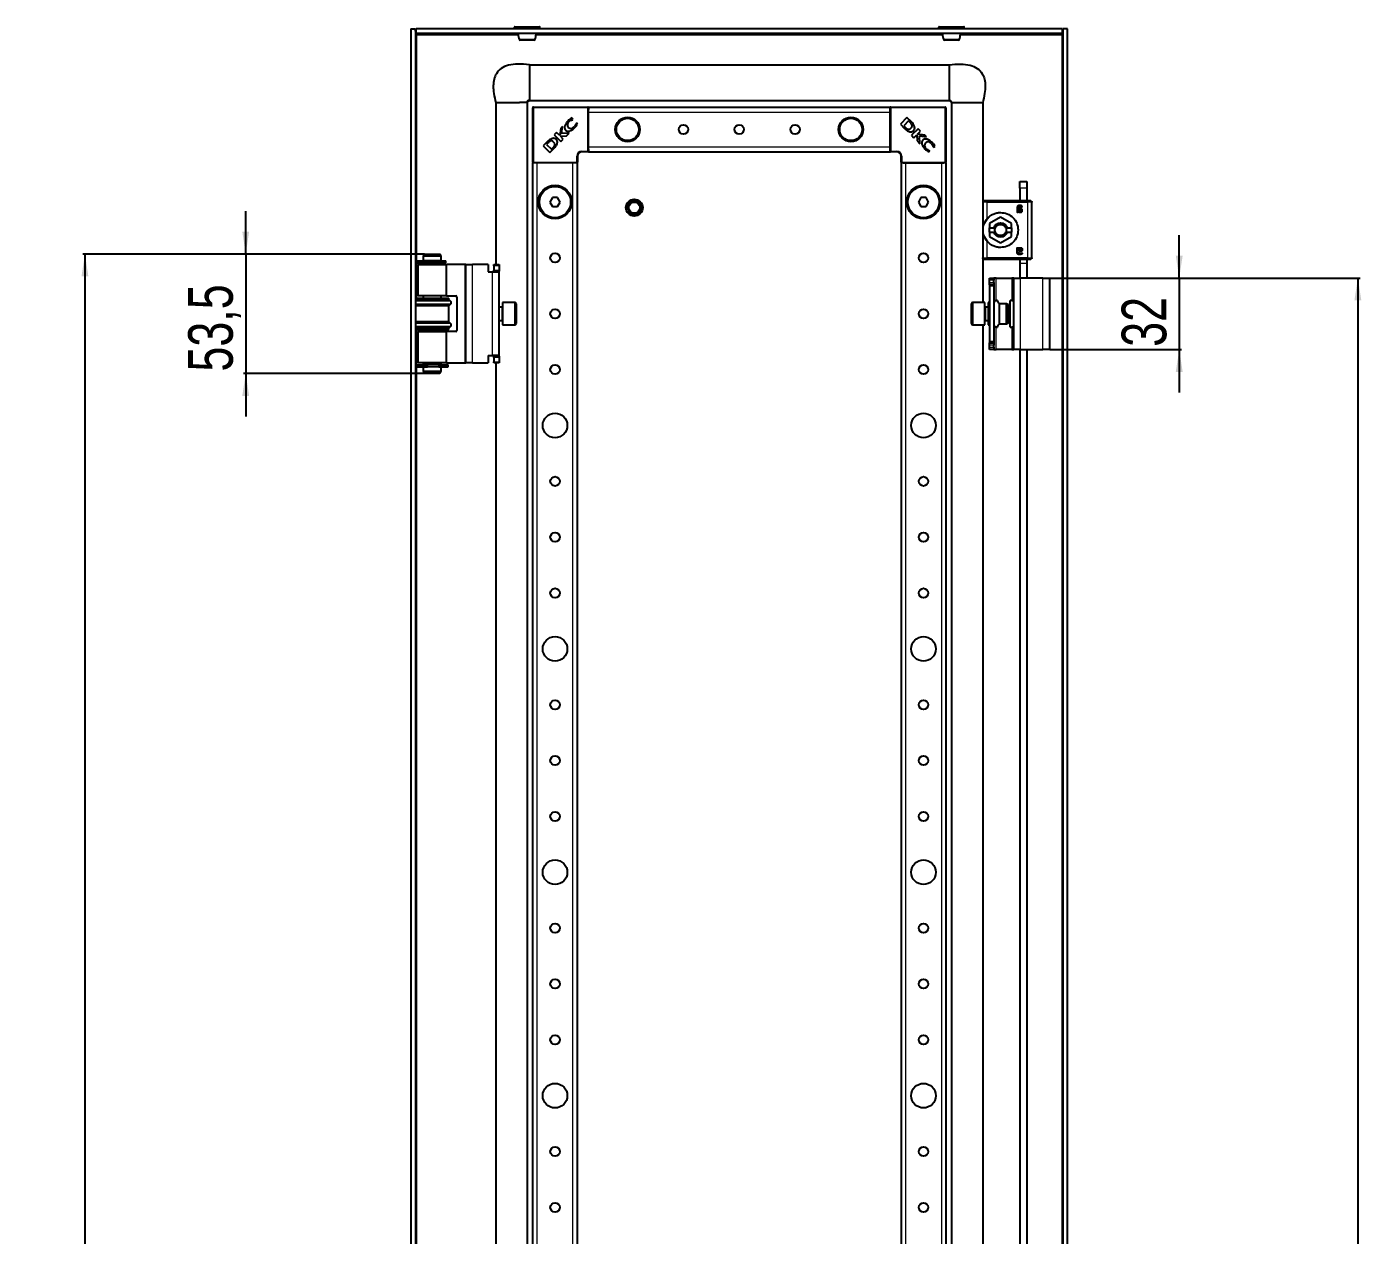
# Model space of a CAD drawing. Header units: millimetres. Extents: x -52 to 1183, y -1011 to 1043.
# Drawn here: x 585 to 1183, y 339 to 880 of the extents above; entities that cross this region are included whole.
import ezdxf

# ---------------------------------------------------------------- set-up
doc = ezdxf.new("R2010")
doc.units = ezdxf.units.MM
doc.layers.add('FORMAT', color=7, linetype='Continuous')
doc.styles.add('SLDTEXTSTYLE0', font='TXT', dxfattribs={"width": 0.75})
doc.dimstyles.new('SLDDIMSTYLE0', dxfattribs={"dimtxt": 20, "dimasz": 10, "dimexe": 0, "dimexo": 0.0625, "dimgap": 5, "dimtad": 2, "dimdec": 1, "dimrnd": 1e-09, "dimzin": 12, "dimdsep": 46, "dimtxsty": 'SLDTEXTSTYLE0', "dimsah": 1, "dimcen": 0.09, "dimadec": 0, "dimazin": 3, "dimtfac": 1, "dimtofl": 0, "dimtmove": 0, "dimatfit": 3, "dimfxl": 0, "dimfrac": 2, "dimtolj": 1, "dimtzin": 12, "dimarcsym": 0})
doc.dimstyles.new('SLDDIMSTYLE1', dxfattribs={"dimtxt": 20, "dimasz": 10, "dimexe": 0, "dimexo": 0.0625, "dimgap": 5, "dimtad": 2, "dimdec": 1, "dimrnd": 1e-09, "dimzin": 12, "dimdsep": 46, "dimtxsty": 'SLDTEXTSTYLE0', "dimsah": 1, "dimcen": 0.09, "dimadec": 0, "dimazin": 3, "dimtfac": 1, "dimtmove": 0, "dimatfit": 0, "dimfxl": 0, "dimfrac": 2, "dimtolj": 1, "dimtzin": 12, "dimarcsym": 0})

# ---------------------------------------------------------------- blocks, each defined once
blk = doc.blocks.new('_D_4')
at = {"layer": 'FORMAT'}
for p, q in [((683.23, 778.62), (683.23, 797.85)), ((763.3, 778.62), (682.23, 778.62)), ((683.23, 778.62), (683.23, 725.12)), ((763.3, 725.12), (682.23, 725.12)), ((683.23, 725.12), (683.23, 705.89))]:
    blk.add_line(p, q, dxfattribs=at)
for points in [[(683.23, 778.62), (684.77, 788.62), (681.69, 788.62)], [(683.23, 725.12), (681.69, 715.12), (684.77, 715.12)]]:
    blk.add_solid(points, dxfattribs=at)
at = {"layer": 'FORMAT', "insert": (657.45, 726.01), "char_height": 20, "attachment_point": 1, "rotation": 90, "style": 'SLDTEXTSTYLE0'}
blk.add_mtext('53,5', dxfattribs=at)
blk = doc.blocks.new('_D_5')
at = {"layer": 'FORMAT'}
for p, q in [((1043.24, 767.87), (1182.24, 767.87)), ((1181.24, 767.87), (1181.24, -764.13)), ((1043.24, -764.13), (1182.24, -764.13))]:
    blk.add_line(p, q, dxfattribs=at)
for points in [[(1181.24, 767.87), (1179.7, 757.87), (1182.78, 757.87)], [(1181.24, -764.13), (1182.78, -754.13), (1179.7, -754.13)]]:
    blk.add_solid(points, dxfattribs=at)
at = {"layer": 'FORMAT', "insert": (1155.46, -27.68), "char_height": 20, "attachment_point": 1, "rotation": 90, "style": 'SLDTEXTSTYLE0'}
blk.add_mtext('1532', dxfattribs=at)
blk = doc.blocks.new('_D_6')
at = {"layer": 'FORMAT'}
for p, q in [((1101.24, 767.87), (1101.24, 787.1)), ((1043.24, 767.87), (1102.24, 767.87)), ((1101.24, 767.87), (1101.24, 735.87)), ((1043.24, 735.87), (1102.24, 735.87)), ((1101.24, 735.87), (1101.24, 716.64))]:
    blk.add_line(p, q, dxfattribs=at)
for points in [[(1101.24, 767.87), (1102.78, 777.87), (1099.7, 777.87)], [(1101.24, 735.87), (1099.7, 725.87), (1102.78, 725.87)]]:
    blk.add_solid(points, dxfattribs=at)
at = {"layer": 'FORMAT', "insert": (1075.46, 737.09), "char_height": 20, "attachment_point": 1, "rotation": 90, "style": 'SLDTEXTSTYLE0'}
blk.add_mtext('32', dxfattribs=at)
blk = doc.blocks.new('_D_7')
at = {"layer": 'FORMAT'}
for p, q in [((763.3, 778.62), (610.23, 778.62)), ((611.23, 778.62), (611.23, -774.88)), ((763.3, -774.88), (610.23, -774.88))]:
    blk.add_line(p, q, dxfattribs=at)
for points in [[(611.23, 778.62), (609.69, 768.62), (612.77, 768.62)], [(611.23, -774.88), (612.77, -764.88), (609.69, -764.88)]]:
    blk.add_solid(points, dxfattribs=at)
at = {"layer": 'FORMAT', "insert": (585.45, -38.77), "char_height": 20, "attachment_point": 1, "rotation": 90, "style": 'SLDTEXTSTYLE0'}
blk.add_mtext('1553,5', dxfattribs=at)

msp = doc.modelspace()

# ---------------------------------------------------------------- linework, layer by layer
at = {"color": 7, "linetype": 'Continuous', "lineweight": 25}
for p, q in [((757.23, 879.37), (757.23, -875.63)), ((757.23, 879.37), (759.23, 879.37)), ((759.23, 879.37), (759.23, -875.63)), ((759.53, 877.37), (759.53, 879.37)), ((1048.93, 879.37), (759.53, 879.37)), ((803.48, 880.12), (803.48, 879.37)), ((803.73, 880.37), (814.73, 880.37)), ((814.98, 879.37), (814.98, 880.12)), ((993.48, 880.12), (993.48, 879.37)), ((993.73, 880.37), (1002.24, 880.37)), ((1002.24, 880.37), (1004.73, 880.37)), ((1004.98, 879.37), (1004.98, 880.12)), ((1048.93, 877.37), (1048.93, 879.37)), ((1049.23, -875.63), (1049.23, 879.37)), ((1051.23, 879.37), (1049.23, 879.37)), ((1051.23, -875.63), (1051.23, 879.37)), ((1048.93, 877.37), (759.53, 877.37)), ((759.83, 876.77), (759.63, 877.37)), ((1048.84, 877.37), (1048.63, 876.77)), ((810.23, 863.37), (810.23, 847.53)), ((810.23, 863.37), (998.23, 863.37)), ((795.23, 846.37), (796.21, 846.37)), ((795.23, 846.37), (795.23, 773.87)), ((796.21, 846.37), (798.66, 846.37)), ((798.66, 846.37), (802.23, 846.37)), ((802.23, 846.37), (805.8, 846.37)), ((809.23, 846.37), (809.23, -842.63)), ((810.23, 847.37), (998.23, 847.37)), ((811.73, 819.67), (811.73, 844.07)), ((812.03, 844.37), (836.43, 844.37)), ((836.73, 844.37), (971.73, 844.37)), ((836.73, 844.07), (836.73, 844.37)), ((836.73, 844.07), (836.73, 843.28)), ((836.73, 842.17), (836.73, 843.28)), ((971.73, 844.07), (971.73, 844.37)), ((971.73, 843.28), (971.73, 844.07)), ((971.73, 842.17), (971.73, 843.28)), ((972.03, 844.37), (996.43, 844.37)), ((996.73, 844.07), (996.73, 819.67)), ((999.23, 846.37), (999.23, -842.63)), ((1013.23, 846.37), (1013.23, 802.05)), ((829.67, 838.83), (829.34, 839.51)), ((829.53, 838.69), (829.67, 838.83)), ((831.48, 837.25), (831.37, 837.15)), ((831.73, 836.74), (831.48, 837.25)), ((836.73, 826.57), (836.73, 842.17)), ((971.73, 826.57), (971.73, 842.17)), ((979.34, 839.72), (976.38, 836.76)), ((976.38, 836.76), (978.27, 834.87)), ((980.04, 838.2), (977.86, 836.02)), ((981.33, 837.73), (979.34, 839.72)), ((980.79, 837.48), (980.04, 838.2)), ((822.43, 833.03), (821.38, 831.98)), ((821.38, 831.98), (824.34, 829.02)), ((823.82, 831.64), (822.43, 833.03)), ((824.31, 834.9), (823.82, 831.64)), ((824.16, 831.32), (826.82, 831.5)), ((825.4, 830.08), (824.16, 831.32)), ((825.1, 835.7), (824.31, 834.9)), ((824.63, 832.6), (825.1, 835.7)), ((828.11, 832.78), (824.63, 832.6)), ((826.82, 831.5), (828.11, 832.78)), ((977.86, 836.02), (978.54, 835.36)), ((978.27, 834.87), (978.29, 834.86)), ((984.34, 834.72), (981.38, 831.76)), ((981.38, 831.76), (982.44, 830.7)), ((982.44, 830.7), (983.69, 831.95)), ((983.69, 831.95), (983.86, 829.29)), ((984, 832.28), (985.39, 833.67)), ((987.27, 831.8), (984, 832.28)), ((985.39, 833.67), (984.34, 834.72)), ((984.97, 831.47), (988.06, 831)), ((985.15, 828), (984.97, 831.47)), ((988.06, 831), (987.27, 831.8)), ((818.37, 828.97), (816.38, 826.98)), ((816.38, 826.98), (819.34, 824.02)), ((818.62, 828.42), (817.9, 827.68)), ((817.9, 827.68), (820.09, 825.5)), ((819.34, 824.02), (821.23, 825.91)), ((820.09, 825.5), (820.74, 826.18)), ((821.23, 825.91), (821.25, 825.93)), ((824.34, 829.02), (825.4, 830.08)), ((836.73, 825.46), (836.73, 826.57)), ((836.73, 825.46), (836.73, 824.67)), ((971.73, 825.46), (971.73, 826.57)), ((971.73, 824.67), (971.73, 825.46)), ((983.86, 829.29), (985.15, 828)), ((989.62, 824.62), (989.51, 824.73)), ((991.05, 826.57), (991.19, 826.43)), ((991.19, 826.43), (991.88, 826.77)), ((811.73, -815.63), (811.73, 819.37)), ((812.03, 819.37), (811.73, 819.37)), ((812.68, 819.37), (812.03, 819.37)), ((813.73, 819.37), (812.68, 819.37)), ((829.73, 819.37), (813.73, 819.37)), ((830.79, 819.37), (829.73, 819.37)), ((831.43, 819.37), (830.79, 819.37)), ((831.73, 819.37), (831.43, 819.37)), ((831.73, 822.37), (831.73, 819.67)), ((831.73, -815.63), (831.73, 819.37)), ((836.43, 824.37), (833.73, 824.37)), ((836.73, 824.37), (836.73, 824.67)), ((836.73, 824.37), (971.73, 824.37)), ((971.73, 824.37), (971.73, 824.67)), ((974.73, 824.37), (972.03, 824.37)), ((976.73, 819.67), (976.73, 822.37)), ((976.73, 819.37), (976.73, -815.63)), ((976.73, 819.37), (977.03, 819.37)), ((977.68, 819.37), (977.03, 819.37)), ((977.68, 819.37), (978.73, 819.37)), ((978.73, 819.37), (994.73, 819.37)), ((989.11, 824.37), (989.62, 824.62)), ((994.73, 819.37), (995.79, 819.37)), ((996.43, 819.37), (995.79, 819.37)), ((996.43, 819.37), (996.73, 819.37)), ((996.73, 819.37), (996.73, -815.63)), ((1029.93, 811.07), (1032.93, 811.07)), ((1029.93, 808.07), (1029.93, 811.07)), ((1029.93, 808.07), (1029.93, 802.37)), ((1032.93, 811.07), (1032.93, 808.07)), ((1032.93, 808.07), (1032.93, 802.37)), ((820.58, 803.87), (819.42, 801.87)), ((819.42, 801.87), (820.58, 799.87)), ((822.89, 803.87), (820.58, 803.87)), ((824.04, 801.87), (822.89, 803.87)), ((822.89, 799.87), (824.04, 801.87)), ((985.58, 803.87), (984.42, 801.87)), ((984.42, 801.87), (985.58, 799.87)), ((987.89, 803.87), (985.58, 803.87)), ((989.04, 801.87), (987.89, 803.87)), ((987.89, 799.87), (989.04, 801.87)), ((1013.23, 801.87), (1013.23, 776.87)), ((1033.23, 802.37), (1015.23, 802.37)), ((1033.83, 802.37), (1033.58, 802.37)), ((1035.23, 776.87), (1035.23, 801.87)), ((820.58, 799.87), (822.89, 799.87)), ((985.58, 799.87), (987.89, 799.87)), ((1021.23, 795.09), (1016.28, 792.23)), ((1026.18, 792.23), (1021.23, 795.09)), ((1028.67, 799.33), (1028.67, 797.46)), ((1029.13, 797.46), (1029.13, 797.74)), ((1029.2, 799.08), (1029.2, 799.3)), ((1029.58, 799.08), (1029.2, 799.08)), ((1029.2, 798.72), (1029.63, 798.72)), ((1029.2, 798.14), (1029.2, 798.72)), ((1014.06, 792.5), (1015.57, 794.75)), ((1016.28, 792.23), (1016.28, 790.37)), ((1016.28, 788.37), (1016.28, 790.37)), ((1016.28, 790.37), (1018.25, 790.37)), ((1018.94, 790.37), (1018.25, 790.37)), ((1024.22, 790.37), (1023.52, 790.37)), ((1024.22, 790.37), (1026.18, 790.37)), ((1026.18, 790.37), (1026.18, 792.23)), ((1026.18, 790.37), (1026.18, 788.37)), ((1015.57, 783.99), (1014.06, 786.25)), ((1016.28, 788.37), (1016.28, 786.51)), ((1016.28, 788.37), (1018.25, 788.37)), ((1016.28, 786.51), (1021.23, 783.66)), ((1018.25, 788.37), (1018.94, 788.37)), ((1021.23, 783.66), (1026.18, 786.51)), ((1023.52, 788.37), (1024.22, 788.37)), ((1024.22, 788.37), (1026.18, 788.37)), ((1026.18, 786.51), (1026.18, 788.37)), ((763.31, 778.62), (762.73, 777.62)), ((762.73, 777.62), (762.73, 775.62)), ((770.73, 777.62), (762.73, 777.62)), ((763.31, 778.62), (770.16, 778.62)), ((770.73, 777.62), (770.16, 778.62)), ((770.73, 775.62), (770.73, 777.62)), ((1028.67, 779.41), (1028.67, 781.28)), ((1029.13, 781.28), (1029.13, 781)), ((1029.2, 780.02), (1029.2, 780.61)), ((1029.63, 780.02), (1029.2, 780.02)), ((1029.58, 779.66), (1029.2, 779.66)), ((1029.2, 779.66), (1029.2, 779.45)), ((759.58, 775.57), (759.58, 774.67)), ((759.58, 775.57), (772.47, 775.57)), ((759.58, 774.67), (772.47, 774.67)), ((760.28, 773.87), (760.28, 759.87)), ((760.28, 773.87), (773.18, 773.87)), ((767.49, 775.62), (762.73, 775.62)), ((762.73, 774.62), (762.73, 773.87)), ((767.49, 774.62), (762.73, 774.62)), ((763.23, 775.62), (763.23, 775.57)), ((763.23, 774.67), (763.23, 774.62)), ((770.73, 775.62), (767.49, 775.62)), ((770.73, 774.62), (767.49, 774.62)), ((770.23, 775.57), (770.23, 775.62)), ((770.23, 774.62), (770.23, 774.67)), ((770.73, 773.87), (770.73, 774.62)), ((772.47, 775.57), (772.56, 775.57)), ((772.47, 774.67), (772.56, 774.67)), ((772.56, 774.67), (772.56, 775.57)), ((772.56, 775.57), (772.77, 775.57)), ((772.56, 774.67), (772.77, 774.67)), ((772.77, 774.67), (772.77, 775.57)), ((773.18, 759.87), (773.18, 773.87)), ((781.28, 773.87), (773.18, 773.87)), ((781.78, 773.87), (781.28, 773.87)), ((781.78, 729.87), (781.78, 773.87)), ((781.78, 773.87), (784.78, 773.87)), ((791.78, 773.87), (784.78, 773.87)), ((791.78, 773.87), (791.78, 770.57)), ((794.28, 773.87), (796.78, 773.87)), ((794.28, 773.37), (794.28, 773.87)), ((794.28, 773.37), (794.28, 771.37)), ((794.28, 770.87), (794.28, 771.37)), ((796.78, 773.87), (796.78, 773.37)), ((796.78, 773.37), (796.78, 771.37)), ((796.78, 771.37), (796.78, 770.87)), ((1013.23, 776.7), (1013.23, 756.87)), ((1015.23, 776.37), (1033.23, 776.37)), ((1029.93, 776.44), (1029.93, 774.57)), ((1029.93, 774.57), (1029.93, 767.87)), ((1032.93, 776.44), (1032.93, 774.57)), ((1032.93, 774.57), (1032.93, 767.87)), ((1033.58, 776.37), (1033.83, 776.37)), ((791.78, 770.57), (793.78, 770.57)), ((793.78, 770.57), (796.78, 770.57)), ((796.78, 770.87), (794.28, 770.87)), ((794.28, 770.87), (794.28, 770.57)), ((796.78, 770.57), (796.78, 770.87)), ((796.78, 733.17), (796.78, 770.57)), ((1016.23, 767.87), (1018.23, 767.87)), ((1016.23, 766.87), (1016.23, 767.87)), ((1016.23, 765.87), (1016.23, 766.87)), ((1016.23, 764.87), (1016.23, 765.87)), ((1018.23, 767.87), (1018.23, 766.87)), ((1019.23, 767.87), (1018.23, 767.87)), ((1018.23, 765.87), (1018.23, 766.87)), ((1018.23, 765.87), (1018.23, 764.87)), ((1019.23, 767.87), (1026.23, 767.87)), ((1027.23, 767.87), (1026.23, 767.87)), ((1027.23, 767.87), (1030.23, 767.87)), ((1027.23, 735.87), (1027.23, 767.87)), ((1040.23, 767.87), (1030.23, 767.87)), ((1040.23, 767.87), (1043.23, 767.87)), ((1043.23, 735.87), (1043.23, 767.87)), ((773.18, 759.87), (760.28, 759.87)), ((762.73, 759.87), (762.73, 758.87)), ((770.73, 758.87), (770.73, 759.87)), ((773.18, 759.87), (777.28, 759.87)), ((777.78, 759.37), (777.78, 744.37)), ((1018.23, 764.87), (1016.23, 764.87)), ((1016.23, 764.87), (1016.23, 764.37)), ((1018.23, 764.37), (1016.23, 764.37)), ((1016.23, 764.37), (1016.23, 739.37)), ((1018.23, 764.87), (1018.23, 764.37)), ((1018.23, 764.37), (1018.23, 739.37)), ((759.23, 758.87), (774.23, 758.87)), ((774.23, 758.27), (759.23, 758.27)), ((774.23, 755.47), (759.23, 755.47)), ((774.23, 758.27), (774.23, 758.87)), ((774.93, 757.58), (774.23, 758.27)), ((774.23, 755.47), (774.93, 756.16)), ((774.23, 748.27), (774.23, 755.47)), ((798.03, 754.87), (796.78, 754.87)), ((803.68, 756.87), (798.28, 756.87)), ((798.28, 756.87), (798.28, 746.87)), ((804.28, 756.27), (804.28, 747.47)), ((1008.23, 749.62), (1008.23, 756.27)), ((1014.23, 756.87), (1008.83, 756.87)), ((1014.23, 749.31), (1014.23, 756.87)), ((1015.73, 754.87), (1014.48, 754.87)), ((1016.23, 756.87), (1015.73, 756.87)), ((1015.73, 756.87), (1015.73, 755.66)), ((1015.73, 755.66), (1015.73, 746.87)), ((1018.23, 757.87), (1019.23, 757.87)), ((1019.93, 757.87), (1019.23, 757.87)), ((1019.93, 757.87), (1019.93, 757.42)), ((1023.87, 756.37), (1020.73, 756.37)), ((1020.73, 747.37), (1020.73, 756.37)), ((1024.73, 755.87), (1023.87, 756.37)), ((1023.87, 747.37), (1023.87, 756.37)), ((1024.73, 747.87), (1024.73, 755.87)), ((1025.53, 745.87), (1025.53, 757.87)), ((1026.23, 757.87), (1025.53, 757.87)), ((1026.23, 757.87), (1027.23, 757.87)), ((774.23, 748.27), (759.23, 748.27)), ((774.93, 747.59), (774.23, 748.27)), ((796.78, 748.87), (798.03, 748.87)), ((1008.23, 747.47), (1008.23, 749.62)), ((1014.23, 746.87), (1014.23, 749.31)), ((1014.48, 748.87), (1015.73, 748.87)), ((1020.73, 747.37), (1023.87, 747.37)), ((1023.87, 747.37), (1024.73, 747.87)), ((774.23, 745.47), (759.23, 745.47)), ((759.23, 744.87), (774.23, 744.87)), ((760.28, 743.87), (760.28, 729.87)), ((760.28, 743.87), (773.18, 743.87)), ((762.73, 744.87), (762.73, 743.87)), ((770.73, 743.87), (770.73, 744.87)), ((773.18, 729.87), (773.18, 743.87)), ((777.28, 743.87), (773.18, 743.87)), ((774.23, 745.47), (774.93, 746.16)), ((774.23, 744.87), (774.23, 745.47)), ((798.28, 746.87), (803.68, 746.87)), ((1008.83, 746.87), (1014.23, 746.87)), ((1013.23, 746.87), (1013.23, 327.05)), ((1015.73, 746.87), (1016.23, 746.87)), ((1019.23, 745.87), (1018.23, 745.87)), ((1019.23, 745.87), (1019.93, 745.87)), ((1019.93, 746.32), (1019.93, 745.87)), ((1025.53, 745.87), (1026.23, 745.87)), ((1027.23, 745.87), (1026.23, 745.87)), ((1018.23, 739.37), (1016.23, 739.37)), ((1016.23, 739.37), (1016.23, 738.87)), ((1016.23, 737.87), (1016.23, 738.87)), ((1016.23, 738.87), (1018.23, 738.87)), ((1016.23, 736.87), (1016.23, 737.87)), ((1016.23, 735.87), (1016.23, 736.87)), ((1018.23, 735.87), (1016.23, 735.87)), ((1018.23, 739.37), (1018.23, 738.87)), ((1018.23, 738.87), (1018.23, 737.87)), ((1018.23, 736.87), (1018.23, 737.87)), ((1018.23, 736.87), (1018.23, 735.87)), ((1018.23, 735.87), (1019.23, 735.87)), ((1026.23, 735.87), (1019.23, 735.87)), ((1026.23, 735.87), (1027.23, 735.87)), ((1030.23, 735.87), (1027.23, 735.87)), ((1029.93, 735.87), (1029.93, 327.37)), ((1030.23, 735.87), (1040.23, 735.87)), ((1032.93, 735.87), (1032.93, 327.37)), ((1043.23, 735.87), (1040.23, 735.87)), ((773.18, 729.87), (760.28, 729.87)), ((762.73, 729.87), (762.73, 729.12)), ((767.49, 729.12), (762.73, 729.12)), ((763.23, 729.12), (763.23, 729.07)), ((770.73, 729.12), (767.49, 729.12)), ((770.23, 729.07), (770.23, 729.12)), ((770.73, 729.12), (770.73, 729.87)), ((773.18, 729.87), (781.28, 729.87)), ((781.28, 729.87), (781.78, 729.87)), ((784.78, 729.87), (781.78, 729.87)), ((784.78, 729.87), (791.78, 729.87)), ((791.78, 733.17), (793.78, 733.17)), ((791.78, 733.17), (791.78, 729.87)), ((796.78, 733.17), (793.78, 733.17)), ((794.28, 733.17), (794.28, 732.87)), ((794.28, 732.87), (796.78, 732.87)), ((794.28, 732.37), (794.28, 732.87)), ((794.28, 732.37), (794.28, 730.37)), ((794.28, 729.87), (794.28, 730.37)), ((796.78, 729.87), (794.28, 729.87)), ((795.23, 729.87), (795.23, 298.87)), ((796.78, 732.87), (796.78, 733.17)), ((796.78, 732.87), (796.78, 732.37)), ((796.78, 732.37), (796.78, 730.37)), ((796.78, 730.37), (796.78, 729.87)), ((759.58, 729.07), (759.58, 728.17)), ((759.58, 729.07), (763.58, 729.07)), ((759.58, 728.17), (763.58, 728.17)), ((762.73, 728.12), (762.73, 726.12)), ((767.49, 728.12), (762.73, 728.12)), ((762.73, 726.12), (763.31, 725.12)), ((762.73, 726.12), (767.49, 726.12)), ((763.23, 728.17), (763.23, 728.12)), ((767.38, 725.12), (763.31, 725.12)), ((763.58, 729.07), (764.22, 729.07)), ((763.58, 728.17), (764.22, 728.17)), ((764.22, 729.07), (764.56, 729.07)), ((764.22, 728.17), (764.56, 728.17)), ((764.56, 729.07), (764.57, 729.07)), ((764.56, 728.17), (764.57, 728.17)), ((764.57, 728.17), (764.57, 729.07)), ((770.16, 725.12), (767.38, 725.12)), ((770.73, 728.12), (767.49, 728.12)), ((767.49, 726.12), (770.73, 726.12)), ((769.66, 729.07), (769.66, 728.17)), ((769.66, 729.07), (769.68, 729.07)), ((769.66, 728.17), (769.68, 728.17)), ((769.68, 729.07), (770.97, 729.07)), ((769.68, 728.17), (770.97, 728.17)), ((770.16, 725.12), (770.73, 726.12)), ((770.23, 728.12), (770.23, 728.17)), ((770.73, 726.12), (770.73, 728.12)), ((770.97, 729.07), (771.7, 729.07)), ((770.97, 728.17), (771.7, 728.17)), ((771.7, 729.07), (773.88, 729.07)), ((771.7, 728.17), (773.88, 728.17)), ((773.88, 728.17), (773.88, 729.07))]:
    msp.add_line(p, q, dxfattribs=at)
at = {"color": 8, "linetype": 'Continuous', "lineweight": 18}
for p, q in [((814.98, 880.12), (803.48, 880.12)), ((1002.38, 880.12), (993.48, 880.12)), ((1004.98, 880.12), (1002.38, 880.12)), ((759.83, 775.57), (759.83, 876.77)), ((759.83, 876.77), (805.26, 876.77)), ((813.2, 876.77), (995.26, 876.77)), ((1003.2, 876.77), (1048.63, 876.77)), ((1048.63, 876.77), (1048.63, -873.03)), ((812.03, 844.07), (811.73, 844.07)), ((812.03, 844.07), (812.03, 844.37)), ((812.03, 844.07), (812.03, 819.67)), ((836.43, 844.07), (812.03, 844.07)), ((836.43, 844.37), (836.43, 844.07)), ((836.43, 824.67), (836.43, 844.07)), ((836.73, 844.07), (836.43, 844.07)), ((972.03, 844.07), (971.73, 844.07)), ((972.03, 844.07), (972.03, 844.37)), ((972.03, 844.07), (972.03, 824.67)), ((996.43, 844.07), (972.03, 844.07)), ((996.43, 844.07), (996.43, 844.37)), ((996.43, 819.67), (996.43, 844.07)), ((996.43, 844.07), (996.73, 844.07)), ((836.73, 842.17), (971.73, 842.17)), ((836.73, 826.57), (971.73, 826.57)), ((812.03, 819.67), (811.73, 819.67)), ((812.03, 819.67), (831.43, 819.67)), ((812.03, 819.67), (812.03, 819.37)), ((813.73, -815.63), (813.73, 819.37)), ((829.73, -815.63), (829.73, 819.37)), ((831.43, 819.67), (831.43, 822.37)), ((831.73, 822.37), (831.43, 822.37)), ((831.43, 819.67), (831.43, 819.37)), ((831.73, 819.67), (831.43, 819.67)), ((833.73, 824.67), (836.43, 824.67)), ((833.73, 824.37), (833.73, 824.67)), ((836.43, 824.67), (836.43, 824.37)), ((836.73, 824.67), (836.43, 824.67)), ((972.03, 824.67), (971.73, 824.67)), ((972.03, 824.67), (974.73, 824.67)), ((972.03, 824.37), (972.03, 824.67)), ((974.73, 824.37), (974.73, 824.67)), ((976.73, 822.37), (977.03, 822.37)), ((977.03, 819.67), (976.73, 819.67)), ((977.03, 822.37), (977.03, 819.67)), ((977.03, 819.67), (996.43, 819.67)), ((977.03, 819.37), (977.03, 819.67)), ((978.73, 819.37), (978.73, -815.63)), ((994.73, 819.37), (994.73, -815.63)), ((996.43, 819.37), (996.43, 819.67)), ((996.73, 819.67), (996.43, 819.67)), ((1032.93, 808.07), (1029.93, 808.07)), ((1015.23, 794.43), (1015.23, 801.87)), ((1015.23, 801.87), (1033.23, 801.87)), ((1033.23, 801.87), (1033.23, 776.87)), ((1015.23, 776.87), (1015.23, 784.31)), ((1021.23, 786.87), (1021.23, 786.22)), ((759.83, 758.87), (759.83, 774.67)), ((772.47, 775.57), (772.47, 774.67)), ((781.28, 773.87), (781.28, 729.87)), ((784.78, 729.87), (784.78, 773.87)), ((796.78, 773.37), (794.28, 773.37)), ((794.28, 771.37), (796.78, 771.37)), ((1033.23, 776.87), (1015.23, 776.87)), ((1029.93, 774.57), (1032.93, 774.57)), ((793.78, 733.17), (793.78, 770.57)), ((1018.23, 766.87), (1016.23, 766.87)), ((1016.23, 765.87), (1018.23, 765.87)), ((1019.23, 757.87), (1019.23, 767.87)), ((1026.23, 767.87), (1026.23, 757.87)), ((1030.23, 735.87), (1030.23, 767.87)), ((1040.23, 735.87), (1040.23, 767.87)), ((774.93, 757.58), (759.23, 757.58)), ((774.93, 756.16), (759.23, 756.16)), ((798.03, 754.46), (798.03, 754.87)), ((798.03, 748.87), (798.03, 754.46)), ((803.68, 746.87), (803.68, 756.87)), ((1008.83, 756.87), (1008.83, 749.31)), ((1014.48, 754.87), (1014.48, 748.87)), ((774.93, 747.59), (759.23, 747.59)), ((1008.83, 749.31), (1008.83, 746.87)), ((774.93, 746.16), (759.23, 746.16)), ((759.83, 729.07), (759.83, 744.87)), ((1019.23, 735.87), (1019.23, 745.87)), ((1026.23, 745.87), (1026.23, 735.87)), ((1018.23, 737.87), (1016.23, 737.87)), ((1016.23, 736.87), (1018.23, 736.87)), ((796.78, 732.37), (794.28, 732.37)), ((794.28, 730.37), (796.78, 730.37)), ((759.83, 300.57), (759.83, 728.17)), ((763.58, 729.07), (763.58, 728.17)), ((764.22, 729.07), (764.22, 728.17)), ((764.56, 729.07), (764.56, 728.17)), ((769.68, 729.07), (769.68, 728.17)), ((770.97, 729.07), (770.97, 728.17)), ((771.7, 729.07), (771.7, 728.17))]:
    msp.add_line(p, q, dxfattribs=at)
at = {"color": 7, "linetype": 'Continuous', "lineweight": 25}
for centre, radius in [((854.23, 834.37), 5.5), ((854.23, 834.37), 5), ((954.23, 834.37), 5.5), ((954.23, 834.37), 5), ((879.23, 834.37), 2.1), ((904.23, 834.37), 2.1), ((929.23, 834.37), 2.1), ((821.73, 801.87), 7.5), ((821.73, 801.87), 7), ((986.73, 801.87), 7.5), ((986.73, 801.87), 7), ((857.23, 799.37), 3.75), ((857.23, 799.37), 3), ((857.23, 799.37), 2.5), ((821.73, 776.87), 2.1), ((986.73, 776.87), 2.1), ((821.73, 751.87), 2.1), ((986.73, 751.87), 2.1), ((821.73, 726.87), 2.1), ((986.73, 726.87), 2.1), ((821.73, 701.87), 5.5), ((986.73, 701.87), 5.5), ((821.73, 676.87), 2.1), ((986.73, 676.87), 2.1), ((821.73, 651.87), 2.1), ((986.73, 651.87), 2.1), ((821.73, 626.87), 2.1), ((986.73, 626.87), 2.1), ((821.73, 601.87), 5.5), ((986.73, 601.87), 5.5), ((821.73, 576.87), 2.1), ((986.73, 576.87), 2.1), ((821.73, 551.87), 2.1), ((986.73, 551.87), 2.1), ((821.73, 526.87), 2.1), ((986.73, 526.87), 2.1), ((821.73, 501.87), 5.5), ((986.73, 501.87), 5.5), ((821.73, 476.87), 2.1), ((986.73, 476.87), 2.1), ((821.73, 451.87), 2.1), ((986.73, 451.87), 2.1), ((821.73, 426.87), 2.1), ((986.73, 426.87), 2.1), ((821.73, 401.87), 5.5), ((986.73, 401.87), 5.5), ((821.73, 376.87), 2.1), ((986.73, 376.87), 2.1), ((821.73, 351.87), 2.1), ((986.73, 351.87), 2.1)]:
    msp.add_circle(centre, radius, dxfattribs=at)
at = {"color": 8, "linetype": 'Continuous', "lineweight": 18}
for centre in [(854.23, 834.37), (954.23, 834.37)]:
    msp.add_circle(centre, 5.3, dxfattribs=at)
at = {"color": 7, "linetype": 'Continuous', "lineweight": 25}
for centre, radius, start, end in [((803.73, 880.12), 0.25, 90, 180), ((814.73, 880.12), 0.25, 0, 90), ((993.73, 880.12), 0.25, 90, 180), ((1004.73, 880.12), 0.25, 0, 90), ((806.12, 874.87), 0.5, 195.31604, 270.02276), ((812.35, 874.87), 0.5, 269.99815, 345.40011), ((996.12, 874.87), 0.5, 195.24646, 270.04596), ((1002.35, 874.87), 0.5, 269.96367, 344.83397), ((812.03, 844.07), 0.3, 90, 180), ((836.43, 844.07), 0.3, 360, 90), ((972.03, 844.07), 0.3, 90, 180), ((996.43, 844.07), 0.3, 0, 90), ((829.24, 836.37), 1.97, 128.45405, 215.887), ((976.31, 833.3), 6.12, 36.98881, 43.07444), ((978.12, 834.07), 4.87, 20.34448, 48.77765), ((828.81, 836.78), 1.94, 233.30966, 322.34638), ((822.03, 825.76), 4.87, 110.34448, 138.77765), ((822.81, 823.95), 6.12, 126.98881, 133.07444), ((989.14, 827.3), 1.94, 143.30966, 232.34638), ((988.74, 826.86), 1.97, 38.45405, 125.887), ((812.03, 819.67), 0.3, 180, 270), ((831.43, 819.67), 0.3, 270, 0), ((833.73, 822.37), 2, 90, 180), ((836.43, 824.67), 0.3, 270, 360), ((972.03, 824.67), 0.3, 180, 270), ((974.73, 822.37), 2, 0, 90), ((977.03, 819.67), 0.3, 180, 270), ((996.43, 819.67), 0.3, 270, 0), ((777.28, 759.37), 0.5, 0, 90), ((774.23, 756.87), 1, 314.427, 45.573), ((798.03, 755.12), 0.25, 270, 0), ((803.68, 756.27), 0.6, 0, 90), ((1008.83, 756.27), 0.6, 90, 180), ((1014.48, 755.12), 0.25, 180, 270), ((774.23, 746.87), 1, 314.427, 45.573), ((798.03, 748.62), 0.25, 0, 90), ((803.68, 747.47), 0.6, 270, 360), ((1008.83, 747.47), 0.6, 180, 270), ((1014.48, 748.62), 0.25, 90, 180), ((777.28, 744.37), 0.5, 270, 0)]:
    msp.add_arc(centre, radius, start, end, dxfattribs=at)
at = {"color": 8, "linetype": 'Continuous', "lineweight": 18}
for centre, start, end in [((833.73, 822.37), 90, 180), ((974.73, 822.37), 0, 90)]:
    msp.add_arc(centre, 2.3, start, end, dxfattribs=at)
at = {"color": 7, "linetype": 'Continuous', "lineweight": 25}
for points, knots in [([(759.53, 877.67), (759.51, 877.75), (759.39, 878.07), (759.27, 878.64), (759.25, 879.12), (759.23, 879.37)], [0, 0, 0, 0, 0.141742, 0.566203, 1, 1, 1, 1]), ([(1049.23, 879.37), (1049.21, 878.99), (1049.17, 878.42), (1048.99, 877.85), (1048.93, 877.65)], [0, 0, 0, 0, 0.662931, 1, 1, 1, 1]), ([(759.53, 877.37), (759.58, 877.37), (759.63, 877.31), (759.73, 877.08), (759.78, 876.93), (759.83, 876.77)], [0, 0, 0, 0, 0.5, 0.5, 1, 1, 1, 1]), ([(805.21, 877.37), (805.21, 877.24), (805.23, 876.32), (805.45, 875.46), (805.64, 874.72)], [0, 0, 0, 0, 0.14185, 1, 1, 1, 1]), ([(807.53, 874.37), (807.34, 874.37), (806.87, 874.37), (806.33, 874.37), (806.2, 874.37), (806.13, 874.37)], [0, 0, 0, 0, 0.256553, 0.627981, 1, 1, 1, 1]), ([(812.34, 874.37), (812.3, 874.37), (812.22, 874.37), (811.66, 874.37), (810.86, 874.37), (809.86, 874.37), (808.8, 874.37), (808.01, 874.37), (807.62, 874.37), (807.53, 874.37)], [0, 0, 0, 0, 0.158514, 0.317278, 0.475863, 0.634247, 0.792477, 0.950708, 1, 1, 1, 1]), ([(812.82, 874.72), (813.01, 875.46), (813.23, 876.32), (813.25, 877.24), (813.26, 877.37)], [0, 0, 0, 0, 0.85815, 1, 1, 1, 1]), ([(995.21, 877.37), (995.21, 877.24), (995.23, 876.32), (995.45, 875.46), (995.64, 874.72)], [0, 0, 0, 0, 0.1418495, 1, 1, 1, 1]), ([(1002.31, 874.37), (1002.32, 874.37), (1002.36, 874.37), (1002.08, 874.37), (1001.56, 874.37), (1000.84, 874.37), (999.99, 874.37), (998.93, 874.37), (997.9, 874.37), (997.02, 874.37), (996.41, 874.37), (996.11, 874.37), (996.15, 874.37), (996.16, 874.37)], [0, 0, 0, 0, 0.03384, 0.141254, 0.248698, 0.315774, 0.423314, 0.530846, 0.63821, 0.745706, 0.853372, 0.960917, 1, 1, 1, 1]), ([(1002.82, 874.72), (1003.01, 875.46), (1003.23, 876.32), (1003.25, 877.24), (1003.26, 877.37)], [0, 0, 0, 0, 0.8581504, 1, 1, 1, 1]), ([(1048.63, 876.77), (1048.68, 876.93), (1048.73, 877.08), (1048.83, 877.31), (1048.88, 877.37), (1048.93, 877.37)], [0, 0, 0, 0, 0.5, 0.5, 1, 1, 1, 1]), ([(810.23, 863.37), (808.51, 863.54), (805.37, 863.84), (801.04, 863.33), (797.61, 861.9), (795.39, 859.58), (794.31, 856.82), (793.99, 853.77), (794.28, 850.21), (794.9, 847.72), (795.23, 846.37)], [0, 0, 0, 0, 0.176713, 0.320911, 0.440308, 0.54837, 0.6374, 0.738878, 0.858543, 1, 1, 1, 1]), ([(998.23, 863.37), (999.96, 863.54), (1003.1, 863.84), (1007.43, 863.33), (1010.86, 861.9), (1013.07, 859.58), (1014.16, 856.82), (1014.48, 853.77), (1014.18, 850.21), (1013.57, 847.72), (1013.23, 846.37)], [0, 0, 0, 0, 0.176713, 0.320911, 0.440308, 0.54837, 0.6374, 0.738878, 0.858543, 1, 1, 1, 1]), ([(998.23, 863.37), (998.23, 863.34), (998.23, 863.28), (998.23, 862.63), (998.23, 861.17), (998.23, 858.98), (998.23, 856.98), (998.23, 855.37), (998.23, 853.76), (998.23, 851.76), (998.23, 849.58), (998.23, 848.07), (998.23, 847.67), (998.23, 847.53)], [0, 0, 0, 0, 0.069165, 0.1363, 0.267291, 0.398282, 0.465417, 0.534583, 0.603748, 0.670883, 0.801874, 0.932865, 1, 1, 1, 1]), ([(809.12, 846.37), (809.09, 846.37), (809.01, 846.37), (808.55, 846.37), (808.26, 846.37)], [0, 0, 0, 0, 0.356727, 1, 1, 1, 1]), ([(809.2, 846.37), (809.21, 846.51), (809.24, 846.75), (809.37, 846.95), (809.49, 847.04), (809.54, 847.15), (809.56, 847.22), (809.58, 847.27), (809.59, 847.31), (809.61, 847.34), (809.65, 847.39), (809.7, 847.44), (809.82, 847.51), (810.01, 847.54), (810.15, 847.54), (810.23, 847.53)], [0, 0, 0, 0, 0.2334106, 0.4185463, 0.5493508, 0.5950261, 0.6313287, 0.6471113, 0.6619944, 0.6766392, 0.6917419, 0.7255627, 0.7667935, 0.8726273, 1, 1, 1, 1]), ([(809.23, 846.37), (809.38, 846.6), (809.65, 847), (810.06, 847.26), (810.23, 847.37)], [0, 0, 0, 0, 0.561561, 1, 1, 1, 1]), ([(998.23, 847.53), (998.33, 847.52), (998.47, 847.5), (998.63, 847.43), (998.71, 847.38), (998.77, 847.31), (998.81, 847.24), (998.84, 847.16), (998.9, 846.99), (999.07, 846.91), (999.22, 846.68), (999.25, 846.48), (999.27, 846.37)], [0, 0, 0, 0, 0.146823, 0.202041, 0.247643, 0.28691, 0.323569, 0.360785, 0.40083, 0.628513, 0.79432, 1, 1, 1, 1]), ([(999.23, 846.37), (999.08, 846.6), (998.82, 847), (998.41, 847.26), (998.23, 847.37)], [0, 0, 0, 0, 0.561561, 1, 1, 1, 1]), ([(999.35, 846.37), (999.38, 846.37), (999.46, 846.37), (999.92, 846.37), (1000.21, 846.37)], [0, 0, 0, 0, 0.350861, 1, 1, 1, 1]), ([(827.6, 838.28), (827.27, 837.9), (826.66, 837.21), (826.11, 836.04), (825.97, 835.1), (826.12, 834.46), (826.31, 834.22), (826.4, 834.11)], [0, 0, 0, 0, 0.315674, 0.58952, 0.813199, 0.909026, 1, 1, 1, 1]), ([(829.34, 839.51), (829, 839.33), (828.37, 838.99), (827.85, 838.5), (827.6, 838.28)], [0, 0, 0, 0, 0.5368, 1, 1, 1, 1]), ([(828.02, 837.92), (828.28, 838.13), (828.73, 838.51), (829.29, 838.64), (829.53, 838.69)], [0, 0, 0, 0, 0.5796082, 1, 1, 1, 1]), ([(831.37, 837.15), (831.23, 836.83), (830.97, 836.26), (830.54, 835.8), (830.34, 835.59)], [0, 0, 0, 0, 0.5476433, 1, 1, 1, 1]), ([(830.63, 835.23), (830.87, 835.5), (831.3, 835.96), (831.6, 836.51), (831.73, 836.74)], [0, 0, 0, 0, 0.577653, 1, 1, 1, 1]), ([(981.12, 834.99), (981.21, 835.09), (981.37, 835.26), (981.55, 835.54), (981.65, 835.81), (981.65, 836.14), (981.49, 836.54), (981.31, 836.82), (981.2, 836.98)], [0, 0, 0, 0, 0.176808, 0.319231, 0.43938, 0.552395, 0.749205, 1, 1, 1, 1]), ([(826.4, 834.11), (826.56, 833.97), (826.9, 833.69), (827.59, 833.53), (828.47, 833.66), (829.54, 834.22), (830.23, 834.86), (830.63, 835.23)], [0, 0, 0, 0, 0.130532, 0.266031, 0.423997, 0.666819, 1, 1, 1, 1]), ([(978.29, 834.86), (978.37, 834.78), (978.53, 834.63), (978.69, 834.48), (978.77, 834.4)], [0, 0, 0, 0, 0.486421, 1, 1, 1, 1]), ([(978.54, 835.36), (978.74, 835.17), (979.11, 834.82), (979.65, 834.5), (980.09, 834.43), (980.44, 834.5), (980.79, 834.69), (981, 834.89), (981.12, 834.99)], [0, 0, 0, 0, 0.2746757, 0.5030419, 0.607381, 0.7165791, 0.8434117, 1, 1, 1, 1]), ([(978.77, 834.4), (978.92, 834.26), (979.19, 834.02), (979.49, 833.81), (979.62, 833.72)], [0, 0, 0, 0, 0.55183, 1, 1, 1, 1]), ([(979.62, 833.72), (979.82, 833.61), (980.21, 833.41), (980.84, 833.29), (981.44, 833.33), (981.97, 833.53), (982.41, 833.89), (982.7, 834.4), (982.82, 835.06), (982.73, 835.52), (982.69, 835.76)], [0, 0, 0, 0, 0.138091, 0.265455, 0.384013, 0.496103, 0.605759, 0.71979, 0.847662, 1, 1, 1, 1]), ([(821.11, 828.75), (821.01, 828.85), (820.84, 829.01), (820.56, 829.19), (820.29, 829.28), (819.96, 829.29), (819.56, 829.13), (819.28, 828.94), (819.12, 828.84)], [0, 0, 0, 0, 0.176808, 0.319231, 0.43938, 0.552395, 0.749205, 1, 1, 1, 1]), ([(822.38, 827.26), (822.49, 827.46), (822.7, 827.85), (822.82, 828.48), (822.78, 829.07), (822.58, 829.61), (822.22, 830.04), (821.7, 830.34), (821.05, 830.45), (820.59, 830.37), (820.34, 830.32)], [0, 0, 0, 0, 0.138091, 0.265455, 0.384013, 0.496103, 0.605759, 0.71979, 0.847662, 1, 1, 1, 1]), ([(820.74, 826.18), (820.93, 826.38), (821.28, 826.74), (821.61, 827.28), (821.67, 827.73), (821.6, 828.07), (821.41, 828.43), (821.22, 828.64), (821.11, 828.75)], [0, 0, 0, 0, 0.274676, 0.503042, 0.607381, 0.716579, 0.843412, 1, 1, 1, 1]), ([(821.25, 825.93), (821.32, 826), (821.48, 826.16), (821.63, 826.33), (821.71, 826.41)], [0, 0, 0, 0, 0.486421, 1, 1, 1, 1]), ([(821.71, 826.41), (821.84, 826.56), (822.08, 826.83), (822.29, 827.12), (822.38, 827.26)], [0, 0, 0, 0, 0.55183, 1, 1, 1, 1]), ([(986.47, 829.71), (986.34, 829.54), (986.05, 829.21), (985.89, 828.51), (986.02, 827.64), (986.58, 826.56), (987.22, 825.87), (987.59, 825.48)], [0, 0, 0, 0, 0.130532, 0.266031, 0.423997, 0.666819, 1, 1, 1, 1]), ([(990.64, 828.5), (990.27, 828.83), (989.57, 829.45), (988.4, 830), (987.46, 830.14), (986.82, 829.98), (986.59, 829.8), (986.47, 829.71)], [0, 0, 0, 0, 0.315674, 0.58952, 0.813199, 0.909026, 1, 1, 1, 1]), ([(987.59, 825.48), (987.86, 825.23), (988.32, 824.8), (988.87, 824.5), (989.11, 824.37)], [0, 0, 0, 0, 0.577653, 1, 1, 1, 1]), ([(989.51, 824.73), (989.19, 824.87), (988.62, 825.14), (988.16, 825.57), (987.95, 825.76)], [0, 0, 0, 0, 0.5476433, 1, 1, 1, 1]), ([(990.28, 828.09), (990.5, 827.83), (990.87, 827.38), (991, 826.81), (991.05, 826.57)], [0, 0, 0, 0, 0.579608, 1, 1, 1, 1]), ([(991.88, 826.77), (991.69, 827.11), (991.35, 827.74), (990.87, 828.26), (990.64, 828.5)], [0, 0, 0, 0, 0.5368, 1, 1, 1, 1]), ([(1029.79, 800.37), (1029.64, 800.36), (1029.41, 800.35), (1029.13, 800.26), (1028.95, 800.14), (1028.81, 799.97), (1028.69, 799.7), (1028.68, 799.48), (1028.67, 799.33)], [0, 0, 0, 0, 0.250089, 0.382495, 0.500259, 0.622163, 0.750133, 1, 1, 1, 1]), ([(1028.67, 797.46), (1028.68, 797.45), (1028.68, 797.43), (1028.69, 797.42), (1028.72, 797.39), (1028.79, 797.37), (1028.86, 797.37), (1028.9, 797.37)], [0, 0, 0, 0, 0.124881, 0.183376, 0.250934, 0.500336, 1, 1, 1, 1]), ([(1028.9, 797.37), (1028.95, 797.37), (1029.02, 797.37), (1029.09, 797.39), (1029.12, 797.41), (1029.13, 797.43), (1029.13, 797.45), (1029.13, 797.46)], [0, 0, 0, 0, 0.499718, 0.749437, 0.810587, 0.875078, 1, 1, 1, 1]), ([(1029.13, 797.74), (1029.26, 797.63), (1029.44, 797.46), (1029.72, 797.35), (1029.88, 797.32), (1029.97, 797.31), (1030.01, 797.31)], [0, 0, 0, 0, 0.499113, 0.749325, 0.874665, 1, 1, 1, 1]), ([(1029.2, 799.3), (1029.21, 799.38), (1029.21, 799.52), (1029.27, 799.69), (1029.35, 799.8), (1029.45, 799.88), (1029.58, 799.93), (1029.71, 799.96), (1029.8, 799.96), (1029.84, 799.96)], [0, 0, 0, 0, 0.250023, 0.382539, 0.499802, 0.620838, 0.749652, 0.874777, 1, 1, 1, 1]), ([(1029.93, 797.72), (1029.85, 797.73), (1029.71, 797.74), (1029.45, 797.88), (1029.3, 798.03), (1029.2, 798.14)], [0, 0, 0, 0, 0.249939, 0.499864, 1, 1, 1, 1]), ([(1030.97, 798.16), (1030.96, 798.23), (1030.96, 798.39), (1030.86, 798.61), (1030.7, 798.79), (1030.44, 798.95), (1030.05, 799.06), (1029.74, 799.07), (1029.58, 799.08)], [0, 0, 0, 0, 0.125049, 0.249886, 0.370856, 0.49982, 0.749609, 1, 1, 1, 1]), ([(1029.63, 798.72), (1029.73, 798.72), (1029.92, 798.71), (1030.14, 798.65), (1030.29, 798.56), (1030.38, 798.46), (1030.43, 798.33), (1030.44, 798.24), (1030.44, 798.19)], [0, 0, 0, 0, 0.279652, 0.500248, 0.629485, 0.750186, 0.875763, 1, 1, 1, 1]), ([(1030.85, 799.87), (1030.85, 799.93), (1030.85, 800.01), (1030.78, 800.1), (1030.65, 800.19), (1030.32, 800.32), (1030, 800.35), (1029.79, 800.37)], [0, 0, 0, 0, 0.124693, 0.187182, 0.249773, 0.500039, 1, 1, 1, 1]), ([(1029.84, 799.96), (1030, 799.94), (1030.24, 799.91), (1030.5, 799.79), (1030.62, 799.72), (1030.69, 799.68), (1030.73, 799.67), (1030.75, 799.66)], [0, 0, 0, 0, 0.4987, 0.749508, 0.874949, 0.946783, 1, 1, 1, 1]), ([(1030.44, 798.19), (1030.43, 798.13), (1030.43, 798.03), (1030.36, 797.91), (1030.3, 797.84), (1030.21, 797.78), (1030.12, 797.75), (1030.02, 797.73), (1029.96, 797.72), (1029.93, 797.72)], [0, 0, 0, 0, 0.2491681, 0.3736348, 0.4993903, 0.6193944, 0.7496557, 0.8747703, 1, 1, 1, 1]), ([(1030.01, 797.31), (1030.13, 797.32), (1030.31, 797.33), (1030.54, 797.42), (1030.69, 797.51), (1030.82, 797.64), (1030.94, 797.85), (1030.96, 798.03), (1030.97, 798.16)], [0, 0, 0, 0, 0.25007, 0.379181, 0.500499, 0.62417, 0.750842, 1, 1, 1, 1]), ([(1030.75, 799.66), (1030.76, 799.67), (1030.78, 799.67), (1030.79, 799.68), (1030.81, 799.69), (1030.83, 799.72), (1030.84, 799.76), (1030.85, 799.8), (1030.85, 799.84), (1030.85, 799.86), (1030.85, 799.87)], [0, 0, 0, 0, 0.128825, 0.180169, 0.243397, 0.36986, 0.499864, 0.749649, 0.843476, 1, 1, 1, 1]), ([(1015.23, 784.31), (1014.95, 784.69), (1014.38, 785.44), (1013.82, 786.69), (1013.47, 787.97), (1013.34, 789.37), (1013.47, 790.78), (1013.82, 792.06), (1014.38, 793.3), (1014.95, 794.06), (1015.23, 794.43)], [0, 0, 0, 0, 0.125762, 0.25037, 0.375307, 0.500139, 0.62481, 0.749763, 0.874888, 1, 1, 1, 1]), ([(1028.67, 781.28), (1028.68, 781.29), (1028.68, 781.31), (1028.69, 781.33), (1028.72, 781.35), (1028.79, 781.37), (1028.86, 781.37), (1028.9, 781.37)], [0, 0, 0, 0, 0.124884, 0.186377, 0.250914, 0.500322, 1, 1, 1, 1]), ([(1029.79, 778.37), (1029.71, 778.37), (1029.57, 778.38), (1029.34, 778.41), (1029.13, 778.48), (1028.95, 778.6), (1028.81, 778.77), (1028.69, 779.04), (1028.68, 779.27), (1028.67, 779.41)], [0, 0, 0, 0, 0.1252554, 0.2504368, 0.3830659, 0.5004929, 0.622629, 0.7502495, 1, 1, 1, 1]), ([(1028.9, 781.37), (1028.95, 781.37), (1029.01, 781.37), (1029.08, 781.35), (1029.1, 781.34), (1029.12, 781.33), (1029.13, 781.31), (1029.13, 781.29), (1029.13, 781.28)], [0, 0, 0, 0, 0.499162, 0.644242, 0.749698, 0.813605, 0.875217, 1, 1, 1, 1]), ([(1029.13, 781), (1029.26, 781.11), (1029.44, 781.28), (1029.76, 781.41), (1029.93, 781.42), (1030.01, 781.43)], [0, 0, 0, 0, 0.499364, 0.749701, 1, 1, 1, 1]), ([(1029.2, 780.61), (1029.3, 780.71), (1029.45, 780.87), (1029.68, 780.98), (1029.82, 781.01), (1029.89, 781.02), (1029.93, 781.02)], [0, 0, 0, 0, 0.499765, 0.749504, 0.874771, 1, 1, 1, 1]), ([(1029.2, 779.45), (1029.21, 779.4), (1029.21, 779.31), (1029.23, 779.18), (1029.27, 779.05), (1029.35, 778.94), (1029.45, 778.86), (1029.62, 778.79), (1029.75, 778.79), (1029.84, 778.78)], [0, 0, 0, 0, 0.125295, 0.250514, 0.383518, 0.50035, 0.621938, 0.750243, 1, 1, 1, 1]), ([(1030.97, 780.59), (1030.97, 780.55), (1030.97, 780.47), (1030.94, 780.31), (1030.86, 780.13), (1030.7, 779.95), (1030.44, 779.79), (1030.05, 779.68), (1029.74, 779.67), (1029.58, 779.66)], [0, 0, 0, 0, 0.0626366, 0.1252782, 0.2500723, 0.3748405, 0.4999941, 0.7496958, 1, 1, 1, 1]), ([(1030.44, 780.55), (1030.44, 780.5), (1030.43, 780.41), (1030.38, 780.28), (1030.29, 780.18), (1030.14, 780.09), (1029.92, 780.03), (1029.73, 780.02), (1029.63, 780.02)], [0, 0, 0, 0, 0.124446, 0.249795, 0.37, 0.499734, 0.719932, 1, 1, 1, 1]), ([(1030.85, 778.87), (1030.85, 778.84), (1030.85, 778.79), (1030.84, 778.71), (1030.78, 778.64), (1030.65, 778.55), (1030.32, 778.42), (1030, 778.39), (1029.79, 778.37)], [0, 0, 0, 0, 0.062686, 0.125173, 0.187628, 0.250185, 0.500314, 1, 1, 1, 1]), ([(1029.84, 778.78), (1030.01, 778.8), (1030.31, 778.82), (1030.58, 779.03), (1030.73, 779.07), (1030.75, 779.08)], [0, 0, 0, 0, 0.498852, 0.946609, 1, 1, 1, 1]), ([(1029.93, 781.02), (1029.99, 781.01), (1030.09, 781.01), (1030.21, 780.96), (1030.3, 780.9), (1030.36, 780.83), (1030.41, 780.74), (1030.44, 780.65), (1030.44, 780.58), (1030.44, 780.55)], [0, 0, 0, 0, 0.2496231, 0.3771401, 0.499734, 0.6227303, 0.7498125, 0.8748762, 1, 1, 1, 1]), ([(1030.01, 781.43), (1030.13, 781.42), (1030.31, 781.41), (1030.54, 781.33), (1030.69, 781.23), (1030.82, 781.1), (1030.94, 780.89), (1030.96, 780.71), (1030.97, 780.59)], [0, 0, 0, 0, 0.25007, 0.379559, 0.500499, 0.624556, 0.750843, 1, 1, 1, 1]), ([(1030.75, 779.08), (1030.76, 779.08), (1030.78, 779.07), (1030.79, 779.06), (1030.81, 779.05), (1030.83, 779.03), (1030.85, 778.97), (1030.85, 778.91), (1030.85, 778.87)], [0, 0, 0, 0, 0.13107, 0.182437, 0.243796, 0.371388, 0.500442, 1, 1, 1, 1]), ([(1020.73, 756.37), (1020.56, 756.52), (1020.21, 756.83), (1020.02, 757.4), (1019.65, 757.7), (1019.32, 757.83), (1018.95, 757.8), (1018.61, 757.61), (1018.36, 757.25), (1018.28, 756.95), (1018.23, 756.8)], [0, 0, 0, 0, 0.185676, 0.371025, 0.466937, 0.562172, 0.656347, 0.751553, 0.873842, 1, 1, 1, 1]), ([(1018.23, 746.94), (1018.28, 746.79), (1018.36, 746.49), (1018.61, 746.13), (1018.95, 745.94), (1019.32, 745.91), (1019.65, 746.04), (1020.02, 746.34), (1020.21, 746.91), (1020.56, 747.22), (1020.73, 747.37)], [0, 0, 0, 0, 0.126158, 0.248447, 0.343653, 0.437828, 0.533063, 0.628975, 0.814324, 1, 1, 1, 1])]:
    msp.add_open_spline(points, degree=3, knots=knots, dxfattribs=at)
at = {"color": 8, "linetype": 'Continuous', "lineweight": 18}
for points, knots in [([(805.67, 874.75), (805.66, 874.75), (805.61, 874.75), (805.91, 874.75), (806.49, 874.75), (807.04, 874.75), (807.27, 874.75)], [0, 0, 0, 0, 0.083271, 0.424284, 0.764725, 1, 1, 1, 1]), ([(807.27, 874.75), (807.37, 874.75), (807.82, 874.75), (808.34, 874.75), (809.14, 874.75), (809.96, 874.75), (811.11, 874.75), (812.05, 874.75), (812.64, 874.75), (812.89, 874.75), (812.82, 874.75), (812.82, 874.75)], [0, 0, 0, 0, 0.048751, 0.2049421, 0.2053925, 0.3620339, 0.5188266, 0.6757989, 0.8329225, 0.9897783, 1, 1, 1, 1]), ([(995.68, 874.75), (995.67, 874.75), (995.63, 874.75), (995.97, 874.75), (996.67, 874.75), (997.69, 874.75), (998.88, 874.75), (1000.11, 874.75), (1001.1, 874.75), (1001.92, 874.75), (1002.52, 874.75), (1002.85, 874.75), (1002.8, 874.75), (1002.79, 874.75)], [0, 0, 0, 0, 0.038891, 0.14638, 0.253973, 0.361383, 0.468681, 0.576165, 0.683665, 0.750707, 0.858068, 0.965424, 1, 1, 1, 1])]:
    msp.add_open_spline(points, degree=3, knots=knots, dxfattribs=at)
at = {"color": 7, "linetype": 'Continuous', "lineweight": 25}
for points in [[(808.26, 846.37), (807.92, 846.37), (807.26, 846.37), (806.29, 846.37), (805.8, 846.37)], [(1000.21, 846.37), (1000.54, 846.37), (1001.21, 846.37), (1002.18, 846.37), (1002.66, 846.37)], [(1002.66, 846.37), (1003.23, 846.37), (1004.35, 846.37), (1005.61, 846.37), (1006.23, 846.37)], [(1006.23, 846.37), (1006.86, 846.37), (1008.12, 846.37), (1009.24, 846.37), (1009.8, 846.37)], [(1009.8, 846.37), (1010.29, 846.37), (1011.26, 846.37), (1011.92, 846.37), (1012.26, 846.37)], [(1012.26, 846.37), (1012.54, 846.37), (1013.1, 846.37), (1013.19, 846.37), (1013.23, 846.37)], [(1013.73, 802.37), (1013.67, 802.36), (1013.54, 802.35), (1013.37, 802.23), (1013.26, 802.07), (1013.24, 801.94), (1013.23, 801.87)], [(1015.23, 802.37), (1015.04, 802.37), (1014.64, 802.37), (1014.15, 802.37), (1013.8, 802.37), (1013.76, 802.37), (1013.73, 802.37)], [(1034.73, 802.37), (1034.71, 802.37), (1034.67, 802.37), (1034.32, 802.37), (1033.82, 802.37), (1033.43, 802.37), (1033.23, 802.37)], [(1034.73, 802.37), (1034.8, 802.36), (1034.93, 802.35), (1035.1, 802.23), (1035.21, 802.07), (1035.23, 801.94), (1035.23, 801.87)], [(1015.23, 794.43), (1015.63, 794.84), (1016.42, 795.67), (1017.9, 796.54), (1019.53, 797.11), (1020.66, 797.19), (1021.23, 797.22)], [(1021.23, 797.22), (1022.26, 797.1), (1024.32, 796.87), (1026.93, 795.05), (1028.67, 792.46), (1029.29, 789.37), (1028.67, 786.28), (1026.93, 783.69), (1024.32, 781.87), (1022.26, 781.64), (1021.23, 781.52)], [(1018.25, 790.37), (1018.38, 790.67), (1018.64, 791.27), (1019.37, 791.97), (1020.25, 792.42), (1021.23, 792.57), (1022.22, 792.42), (1023.1, 791.97), (1023.82, 791.27), (1024.09, 790.67), (1024.22, 790.37)], [(1018.94, 788.37), (1018.88, 788.53), (1018.76, 788.85), (1018.72, 789.37), (1018.76, 789.89), (1018.88, 790.21), (1018.94, 790.37)], [(1018.94, 790.37), (1019.06, 790.58), (1019.29, 791.01), (1019.85, 791.49), (1020.51, 791.81), (1020.99, 791.85), (1021.23, 791.87)], [(1021.23, 791.87), (1021.48, 791.85), (1021.96, 791.81), (1022.62, 791.49), (1023.18, 791.01), (1023.41, 790.58), (1023.52, 790.37)], [(1023.52, 790.37), (1023.58, 790.21), (1023.7, 789.89), (1023.75, 789.37), (1023.7, 788.85), (1023.58, 788.53), (1023.52, 788.37)], [(1021.23, 781.52), (1020.66, 781.56), (1019.53, 781.63), (1017.9, 782.2), (1016.42, 783.07), (1015.63, 783.9), (1015.23, 784.31)], [(1021.23, 786.22), (1020.91, 786.25), (1020.25, 786.31), (1019.37, 786.78), (1018.64, 787.47), (1018.38, 788.07), (1018.25, 788.37)], [(1021.23, 786.87), (1020.99, 786.89), (1020.51, 786.93), (1019.85, 787.25), (1019.29, 787.73), (1019.06, 788.16), (1018.94, 788.37)], [(1024.22, 788.37), (1024.09, 788.07), (1023.82, 787.47), (1023.1, 786.78), (1022.22, 786.31), (1021.56, 786.25), (1021.23, 786.22)], [(1023.52, 788.37), (1023.41, 788.16), (1023.18, 787.73), (1022.62, 787.25), (1021.96, 786.93), (1021.48, 786.89), (1021.23, 786.87)], [(1013.73, 776.37), (1013.67, 776.38), (1013.54, 776.39), (1013.37, 776.51), (1013.26, 776.67), (1013.24, 776.81), (1013.23, 776.87)], [(1013.73, 776.37), (1013.76, 776.37), (1013.8, 776.37), (1014.15, 776.37), (1014.64, 776.37), (1015.04, 776.37), (1015.23, 776.37)], [(1033.23, 776.37), (1033.43, 776.37), (1033.82, 776.37), (1034.32, 776.37), (1034.67, 776.37), (1034.71, 776.37), (1034.73, 776.37)], [(1035.23, 776.87), (1035.23, 776.81), (1035.21, 776.67), (1035.1, 776.51), (1034.93, 776.39), (1034.8, 776.38), (1034.73, 776.37)]]:
    msp.add_open_spline(points, degree=3, dxfattribs=at)
at = {"color": 8, "linetype": 'Continuous', "lineweight": 18}
for points in [[(1015.23, 801.87), (1014.97, 801.87), (1014.45, 801.87), (1013.79, 801.87), (1013.32, 801.87), (1013.26, 801.87), (1013.23, 801.87)], [(1015.23, 802.37), (1015.23, 802.36), (1015.23, 802.35), (1015.23, 802.23), (1015.23, 802.07), (1015.23, 801.94), (1015.23, 801.87)], [(1033.23, 801.87), (1033.23, 801.94), (1033.23, 802.07), (1033.23, 802.23), (1033.23, 802.35), (1033.23, 802.36), (1033.23, 802.37)], [(1035.23, 801.87), (1035.2, 801.87), (1035.14, 801.87), (1034.68, 801.87), (1034.02, 801.87), (1033.5, 801.87), (1033.23, 801.87)], [(1013.23, 776.87), (1013.26, 776.87), (1013.32, 776.87), (1013.79, 776.87), (1014.45, 776.87), (1014.97, 776.87), (1015.23, 776.87)], [(1015.23, 776.87), (1015.23, 776.81), (1015.23, 776.67), (1015.23, 776.51), (1015.23, 776.39), (1015.23, 776.38), (1015.23, 776.37)], [(1033.23, 776.37), (1033.23, 776.38), (1033.23, 776.39), (1033.23, 776.51), (1033.23, 776.67), (1033.23, 776.81), (1033.23, 776.87)], [(1033.23, 776.87), (1033.5, 776.87), (1034.02, 776.87), (1034.68, 776.87), (1035.14, 776.87), (1035.2, 776.87), (1035.23, 776.87)]]:
    msp.add_open_spline(points, degree=3, dxfattribs=at)

# ---------------------------------------------------------------- dimensions: what is measured, and where the dimension line sits
at = {"layer": 'FORMAT'}
for base, p1, p2, dimstyle, picture, middle in [((683.23, 725.12), (763.31, 778.62), (763.31, 725.12), 'SLDDIMSTYLE1', '_D_4', (683.23, 751.87)), ((1101.24, 735.87), (1043.23, 767.87), (1043.23, 735.87), 'SLDDIMSTYLE1', '_D_6', (1101.24, 751.87)), ((611.23, -774.88), (763.31, 778.62), (763.31, -774.88), 'SLDDIMSTYLE0', '_D_7', (611.23, 1.87)), ((1181.24, -764.13), (1043.23, 767.87), (1043.23, -764.13), 'SLDDIMSTYLE0', '_D_5', (1181.24, 1.87))]:
    dim = msp.add_linear_dim(base=base, p1=p1, p2=p2, angle=90, dimstyle=dimstyle, dxfattribs=at)
    dim.commit()
    dim.dimension.update_dxf_attribs({"geometry": picture, "text_midpoint": middle, "dimtype": 160})

doc.saveas('drawing.dxf')
